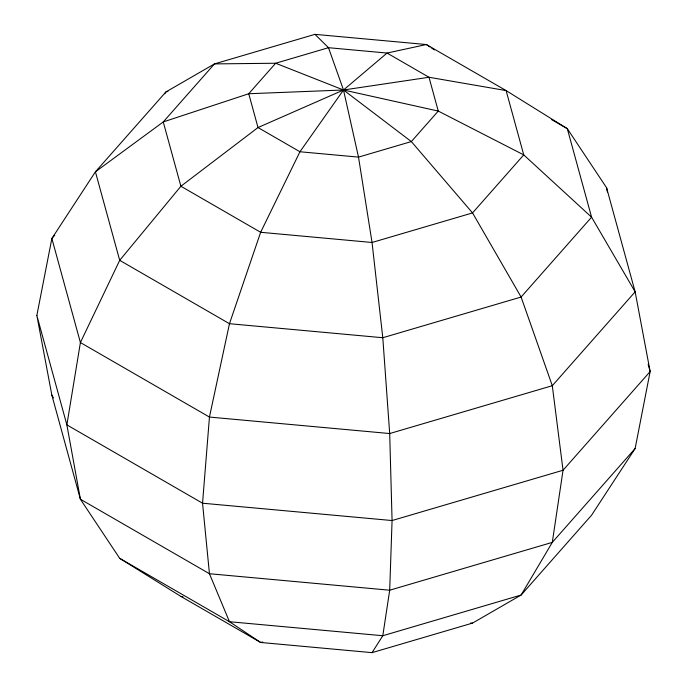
<?xml version="1.0" encoding="UTF-8"?>
<svg xmlns="http://www.w3.org/2000/svg" width="687" height="687" viewBox="0 0 687 687"><rect width="100%" height="100%" fill="white"/><g stroke="black" fill="none" stroke-linecap="round" stroke-linejoin="round"><path stroke-width="1.03" d="M36.849 315.462L51.86 238.492L95.416 171.81L165.893 91.955L214.456 63.908L314.955 34.35L426.352 44.535L506.104 90.581L567.299 128.658L606.595 187.766L635.14 291.829L650.151 371.538L635.14 448.508L591.584 515.19L521.107 595.045L472.544 623.092L372.045 652.65L260.648 642.465L180.896 596.419L119.701 558.342L80.405 499.234L51.86 395.171L36.849 315.462L66.871 424.875L80.405 499.234L209.449 573.731L389.692 590.21L552.296 542.378L635.14 448.508M164.811 93.767L165.893 91.955L167.937 91.354M372.045 652.65L382.796 635.733L389.692 590.21L392.071 520.54L389.692 433.54L382.796 337.729L372.045 242.477L358.511 157.117L343.5 89.997L328.489 47.695L314.955 34.35M54.694 235.289L51.86 238.492L80.405 342.555L66.871 424.875L202.545 503.21L392.071 520.54L563.039 470.252L650.151 371.538L648.167 364.316M262.717 642.019L260.648 642.465L229.467 621.718L119.701 558.342M470.432 623.109L472.544 623.092M180.896 596.419L183.008 596.788M551.618 119.607L567.299 128.658L591.584 217.178L635.14 291.829L552.296 385.708L389.692 433.54L209.449 417.061L80.405 342.555L119.701 260.33L180.896 186.246L258.011 127.55L343.5 89.997L428.989 77.262L506.104 90.581L523.743 154.893L591.584 217.178L521.107 297.042L382.796 337.729L229.467 323.706L119.701 260.33L95.416 171.81L163.257 121.934L214.456 63.908L275.659 63.238L328.489 47.695L387.056 53.054L426.352 44.535L429.916 46.905M431.694 48.09L434.364 49.876M51.86 395.171L53.474 397.936M606.595 187.766L607.36 191.956M209.449 417.061L202.545 503.21L209.449 573.731L229.467 621.718L382.796 635.733L521.107 595.045L552.296 542.378L563.039 470.252L552.296 385.708L521.107 297.042L472.544 212.918L411.341 141.574L343.5 89.997L275.659 63.238L248.737 93.741L163.257 121.934L180.896 186.246L260.648 232.292L372.045 242.477L472.544 212.918L523.743 154.893L438.263 111.071L343.5 89.997L248.737 93.741L258.011 127.55L299.944 151.758L358.511 157.117L411.341 141.574L438.263 111.071L428.989 77.262L387.056 53.054L343.5 89.997L299.944 151.758L260.648 232.292L229.467 323.706L209.449 417.061"/></g></svg>
